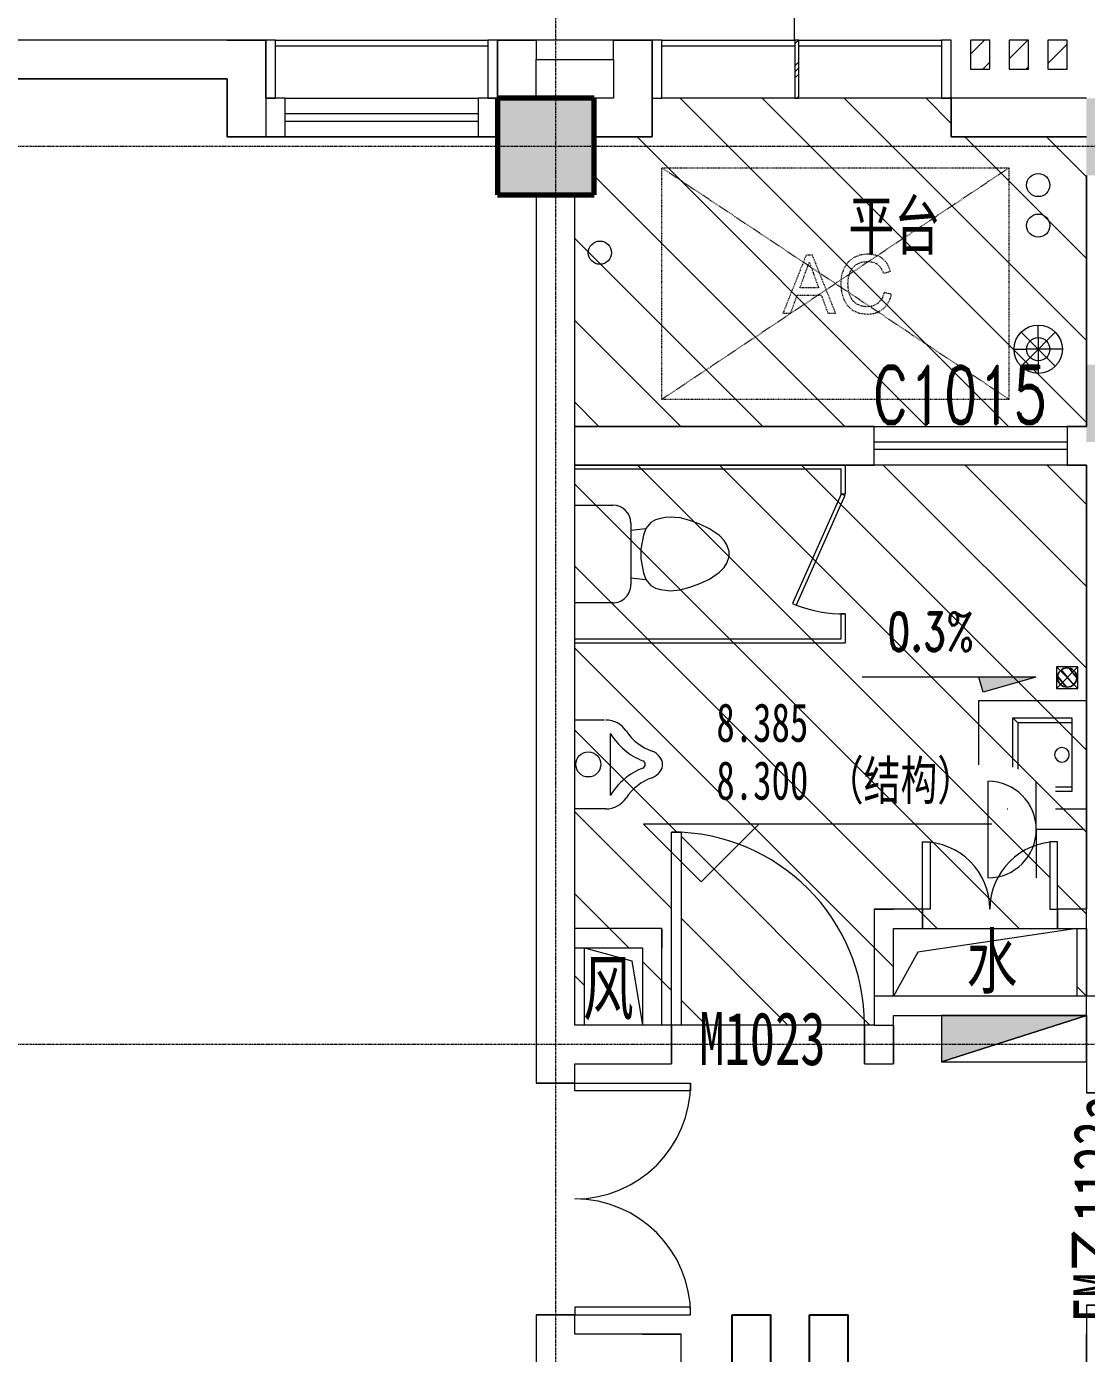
# Model space of a CAD drawing. Header units: millimetres. Extents: x 168964 to 234689, y -27981 to 8299.
# Drawn here: x 197041 to 202531, y -6250 to 621 of the extents above; entities that cross this region are included whole.
import ezdxf

# ---------------------------------------------------------------- set-up
doc = ezdxf.new("R2010")
doc.units = ezdxf.units.MM
for name, pattern in [('Dash_2_', [6.35, 3.175, -3.175]), ('划线', [6.35, 3.175, -3.175]), ('轴网线', [22.24, 12.7, -3.18, 3.18, -3.18])]:
    doc.linetypes.add(name, pattern=pattern)
for name, color, linetype, lineweight in [('A-____-NOTE-TEXT', 7, 'Continuous', 5), ('A-AREA-____-IDEN', 7, 'Continuous', 5), ('A-DETL-____-OTLN', 7, 'Continuous', 5), ('A-DETL-GENF-OTLN', 7, 'Continuous', 5), ('A-DOOR-____-IDEN', 7, 'Continuous', 5), ('A-GLAZ-____-IDEN', 7, 'Continuous', 5), ('A-GLAZ-CWMG-MCUT', 7, 'Continuous', 13), ('A-GLAZ-CWMG-OTLN', 7, 'Continuous', 5), ('A-WALL-____-IDEN', 7, 'Continuous', 5), ('A-WALL-____-MCUT', 7, 'Continuous', 13), ('A-WALL-____-OTLN', 7, 'Continuous', 13), ('E-CABL-TRAY-OTLN', 7, 'Continuous', 35), ('E-ELEC-FIXT-OTLN', 7, 'Continuous', 5), ('G-____-____-DIMS', 7, 'Continuous', 5), ('G-____-____-TEXT', 7, 'Continuous', 5), ('I-WALL-____-OTLN', 7, 'Continuous', 13), ('M-EQPM-____-HDLN', 7, '划线', 5), ('P-SANR-FIXT-HDLN', 7, '划线', 5), ('P-SANR-FIXT-OTLN', 7, 'Continuous', 5), ('Q-SPCQ-____-OTLN', 7, 'Continuous', 5), ('S-GRID-____-OTLN', 7, 'Continuous', 5)]:
    doc.layers.add(name, color=color, linetype=linetype, lineweight=lineweight)
for name, color, linetype, lineweight, true_color in [('A-DOOR-____-MCUT', 7, 'Continuous', 13, 0x00007f), ('A-FLOR-____-OTLN', 7, 'Continuous', 13, 0x007f00), ('A-FLOR-____-PATT', 7, 'Continuous', 13, 0x007f00), ('A-GLAZ-____-OTLN', 7, 'Continuous', 13, 0x00007f)]:
    doc.layers.add(name, color=color, linetype=linetype, lineweight=lineweight, true_color=true_color)
doc.styles.add('RomanD_1', font='romand__.ttf', dxfattribs={"width": 0.7, "height": 300})
doc.styles.add('RomanD_2', font='romand__.ttf', dxfattribs={"width": 0.7, "height": 200})
doc.styles.add('仿宋_2', font='', dxfattribs={"width": 0.7, "height": 250})
doc.styles.add('仿宋_3', font='', dxfattribs={"width": 0.7, "height": 275})
doc.styles.add('仿宋_4', font='', dxfattribs={"width": 0.7, "height": 200})
doc.styles.get('仿宋_2').set_extended_font_data('FangSong')
doc.styles.get('仿宋_3').set_extended_font_data('FangSong')
doc.styles.get('仿宋_4').set_extended_font_data('FangSong')

# ---------------------------------------------------------------- blocks, each defined once
blk = doc.blocks.new('TJ单扇平开门 - M1023-2001523-ELV_3F')
at = {"layer": 'A-DOOR-____-MCUT', "color": 251, "lineweight": 5, "true_color": 0x515151}
for p, q in [((450, -100), (500, -100)), ((450, -1100), (450, -100)), ((500, -100), (500, -1100)), ((500, -1100), (450, -1100))]:
    blk.add_line(p, q, dxfattribs=at)
at = {"layer": 'A-DOOR-____-MCUT', "color": 173, "lineweight": 5, "true_color": 0x5151be}
blk.add_arc((500, -100), 1000, 180, 270, dxfattribs=at)
blk = doc.blocks.new('矩形竖梃 - 50_300mm 长方形-V118-ELV_3F')
at = {"layer": 'A-GLAZ-CWMG-MCUT', "color": 251, "lineweight": 5, "true_color": 0x515151}
for p, q in [((-50, 300), (0, 300)), ((-50, 0), (-50, 300)), ((0, 300), (0, 0)), ((0, 0), (-50, 0))]:
    blk.add_line(p, q, dxfattribs=at)
blk = doc.blocks.new('矩形竖梃 - 50_300mm 长方形-V119-ELV_3F')
at = {"layer": 'A-GLAZ-CWMG-MCUT', "color": 251, "lineweight": 5, "true_color": 0x515151}
for p, q in [((0, 300), (-50, 300)), ((-50, 300), (-50, 0)), ((0, 0), (0, 300)), ((-50, 0), (0, 0))]:
    blk.add_line(p, q, dxfattribs=at)
blk = doc.blocks.new('矩形竖梃 - 30mm 正方形-2021529-ELV_3F')
at = {"layer": 'A-GLAZ-CWMG-OTLN', "color": 251, "true_color": 0x515151}
for p, q in [((165850, 550), (166540, 550)), ((166540, 520), (165850, 520))]:
    blk.add_line(p, q, dxfattribs=at)
blk = doc.blocks.new('矩形竖梃 - 30mm 正方形-2021532-ELV_3F')
at = {"layer": 'A-GLAZ-CWMG-OTLN', "color": 251, "true_color": 0x515151}
for p, q in [((166560, 550), (167300, 550)), ((167300, 520), (166560, 520))]:
    blk.add_line(p, q, dxfattribs=at)
blk = doc.blocks.new('左右推拉窗 - C1015-1399711-ELV_3F')
at = {"layer": 'A-GLAZ-____-OTLN', "color": 251, "lineweight": 5, "true_color": 0x515151}
for p, q in [((-490.5, -166.9), (-490.5, 33.1)), ((-490.5, 33.1), (509.5, 33.1)), ((509.5, 33.1), (509.5, -166.9)), ((-490.5, -46.9), (509.5, -46.9)), ((509.5, -86.9), (-490.5, -86.9)), ((509.5, -166.9), (-490.5, -166.9))]:
    blk.add_line(p, q, dxfattribs=at)
blk = doc.blocks.new('消火栓明装 - 消火栓明装-1641868-ELV_3F')
at = {"layer": 'A-DETL-GENF-OTLN', "true_color": 0x888888}
blk.add_hatch(color=252, dxfattribs=at).paths.add_polyline_path([(-375, -240), (375, 0), (-375, 0)], flags=0)
at = {"layer": 'A-DETL-GENF-OTLN', "color": 251, "true_color": 0x515151}
for p, q in [((375, 0), (-375, -240)), ((-375, -240), (375, 0)), ((375, 0), (-375, 0)), ((-375, 0), (-375, -240)), ((375, -240), (375, 0)), ((-375, -240), (375, -240))]:
    blk.add_line(p, q, dxfattribs=at)
blk = doc.blocks.new('矩形竖梃 - 100_100mm 木色铝方通-1971213-ELV_3F')
at = {"layer": 'A-GLAZ-CWMG-OTLN', "true_color": 0x515151}
h = blk.add_hatch(dxfattribs=at)
h.set_pattern_fill('FP_137', color=251, style=0, pattern_type=2)
h.set_pattern_definition([(315, (-167500.01, 549.98), (70.71068, 70.71068), [])])
h.paths.add_polyline_path([(50, 150), (50, 0), (-50, 0), (-50, 150)], flags=0)
at = {"layer": 'A-GLAZ-CWMG-MCUT', "color": 251, "lineweight": 5, "true_color": 0x515151}
for p, q in [((-50, 150), (50, 150)), ((-50, 0), (-50, 150)), ((50, 150), (50, 0)), ((50, 0), (-50, 0))]:
    blk.add_line(p, q, dxfattribs=at)
blk = doc.blocks.new('矩形竖梃 - 100_100mm 木色铝方通-V154-ELV_3F')
at = {"layer": 'A-GLAZ-CWMG-OTLN', "true_color": 0x515151}
h = blk.add_hatch(dxfattribs=at)
h.set_pattern_fill('FP_138', color=251, style=0, pattern_type=2)
h.set_pattern_definition([(315, (-167700.01, 549.98), (70.71068, 70.71068), [])])
h.paths.add_polyline_path([(50, 150), (50, 0), (-50, 0), (-50, 150)], flags=0)
at = {"layer": 'A-GLAZ-CWMG-MCUT', "color": 251, "lineweight": 5, "true_color": 0x515151}
for p, q in [((-50, 150), (50, 150)), ((-50, 0), (-50, 150)), ((50, 150), (50, 0)), ((50, 0), (-50, 0))]:
    blk.add_line(p, q, dxfattribs=at)
blk = doc.blocks.new('矩形竖梃 - 100_100mm 木色铝方通-V155-ELV_3F')
at = {"layer": 'A-GLAZ-CWMG-OTLN', "true_color": 0x515151}
h = blk.add_hatch(dxfattribs=at)
h.set_pattern_fill('FP_139', color=251, style=0, pattern_type=2)
h.set_pattern_definition([(315, (-167900.01, 549.98), (70.71068, 70.71068), [])])
h.paths.add_polyline_path([(50, 150), (50, 0), (-50, 0), (-50, 150)], flags=0)
at = {"layer": 'A-GLAZ-CWMG-MCUT', "color": 251, "lineweight": 5, "true_color": 0x515151}
for p, q in [((-50, 150), (50, 150)), ((-50, 0), (-50, 150)), ((50, 150), (50, 0)), ((50, 0), (-50, 0))]:
    blk.add_line(p, q, dxfattribs=at)
blk = doc.blocks.new('雨水斗 2d - 地漏 R100-669040-ELV_3F')
at = {"layer": 'Q-SPCQ-____-OTLN', "color": 251, "true_color": 0x515151}
for p, q in [((-42.4, 42.4), (-88.4, 88.4)), ((88.4, 88.4), (-42.4, -42.4)), ((0, 60), (0, 125)), ((-125, 0), (-60, 0)), ((125, 0), (-60, 0)), ((-42.4, 42.4), (88.4, -88.4)), ((0, 60), (0, -125)), ((-88.4, -88.4), (-42.4, -42.4))]:
    blk.add_line(p, q, dxfattribs=at)
for radius in [125, 60]:
    blk.add_circle((0, 0), radius, dxfattribs=at)
blk = doc.blocks.new('雨水管 2d - 地漏 R50-1793327-ELV_3F')
at = {"layer": 'Q-SPCQ-____-OTLN', "color": 251, "true_color": 0x515151}
blk.add_circle((0, 0), 60, dxfattribs=at)
blk = doc.blocks.new('矩形竖梃 - TJ隐框 20_250-1986348-ELV_3F')
at = {"layer": 'A-GLAZ-CWMG-OTLN', "true_color": 0x515151}
h = blk.add_hatch(dxfattribs=at)
h.set_pattern_fill('FP_171', color=251, style=0, pattern_type=2)
h.set_pattern_definition([(315, (-166550.01, 549.98), (88.38835, 88.38835), []), (315, (-166518.76, 549.98), (176.776695, 0), []), (315, (-166581.26, 549.98), (176.776695, 0), [])])
h.paths.add_polyline_path([(10, 300), (10, 0), (-10, 0), (-10, 300)], flags=0)
at = {"layer": 'A-GLAZ-CWMG-MCUT', "color": 251, "lineweight": 5, "true_color": 0x515151}
for p, q in [((-10, 300), (10, 300)), ((-10, 0), (-10, 300)), ((10, 300), (10, 0)), ((10, 0), (-10, 0))]:
    blk.add_line(p, q, dxfattribs=at)
blk = doc.blocks.new('矩形竖梃 - 50_300mm 长方形-V189-ELV_3F')
at = {"layer": 'A-GLAZ-CWMG-MCUT', "color": 251, "lineweight": 5, "true_color": 0x515151}
for p, q in [((-50, 0), (0, 0)), ((-50, -300), (-50, 0)), ((0, 0), (0, -300)), ((0, -300), (-50, -300))]:
    blk.add_line(p, q, dxfattribs=at)
blk = doc.blocks.new('矩形竖梃 - 50_300mm 长方形-V190-ELV_3F')
at = {"layer": 'A-GLAZ-CWMG-MCUT', "color": 251, "lineweight": 5, "true_color": 0x515151}
for p, q in [((0, 0), (-50, 0)), ((-50, 0), (-50, -300)), ((0, -300), (0, 0)), ((-50, -300), (0, -300))]:
    blk.add_line(p, q, dxfattribs=at)
blk = doc.blocks.new('矩形竖梃 - 30mm 正方形-1917557-ELV_3F')
at = {"layer": 'A-GLAZ-CWMG-OTLN', "color": 251, "true_color": 0x515151}
for p, q in [((163850, 520), (163850, 550)), ((163850, 550), (164950, 550)), ((164950, 550), (164950, 520)), ((164950, 520), (163850, 520))]:
    blk.add_line(p, q, dxfattribs=at)
blk = doc.blocks.new('TJ双扇平开门 - M1222-1543866-ELV_3F')
at = {"layer": 'A-DOOR-____-MCUT', "color": 251, "lineweight": 5, "true_color": 0x515151}
for p, q in [((-600, 100), (-600, 700)), ((-600, 700), (-560, 700)), ((-560, 700), (-560, 100)), ((600, 700), (560, 700)), ((560, 700), (560, 100)), ((600, 100), (600, 700)), ((-560, 100), (-600, 100)), ((560, 100), (600, 100))]:
    blk.add_line(p, q, dxfattribs=at)
at = {"layer": 'A-DOOR-____-MCUT', "color": 173, "lineweight": 5, "true_color": 0x5151be}
for centre, start, end in [((-600, 100), 0, 90), ((600, 100), 90, 180)]:
    blk.add_arc(centre, 600, start, end, dxfattribs=at)
blk = doc.blocks.new('TJ双扇平开门 - FMC0723-2632172-ELV_3F')
at = {"layer": 'A-DOOR-____-MCUT', "color": 251, "lineweight": 5, "true_color": 0x515151}
for p, q in [((-350, 50), (-350, 400)), ((-350, 400), (-310, 400)), ((-310, 400), (-310, 50)), ((350, 400), (310, 400)), ((310, 400), (310, 50)), ((350, 50), (350, 400)), ((-310, 50), (-350, 50)), ((310, 50), (350, 50))]:
    blk.add_line(p, q, dxfattribs=at)
at = {"layer": 'A-DOOR-____-MCUT', "color": 173, "lineweight": 5, "true_color": 0x5151be}
for centre, start, end in [((-350, 50), 0, 90), ((350, 50), 90, 180)]:
    blk.add_arc(centre, 350, start, end, dxfattribs=at)
blk = doc.blocks.new('TJ空调外机 - TJ空调外机1800_1200-1400100-ELV_3F')
at = {"layer": 'M-EQPM-____-HDLN', "color": 250, "linetype": 'Dash_2_', "true_color": 0x444444}
for p, q in [((900, 600), (-900, -600)), ((-900, 600), (900, -600)), ((-900, -600), (-900, 600)), ((-900, 600), (900, 600)), ((900, -600), (900, 600)), ((-151.6, 147.9), (-271.9, -153.4)), ((-119.6, 147.9), (-151.6, 147.9)), ((0.7, -153.4), (-119.6, 147.9)), ((130, 148.1), (95.4, 134.5)), ((167.8, 152.6), (130, 148.1)), ((209.1, 146.8), (167.8, 152.6)), ((227.1, 139.4), (209.1, 146.8)), ((243.3, 129.2), (227.1, 139.4)), ((-154.4, 59), (-135.6, 110.3)), ((-135.6, 110.3), (-114.5, 52.5)), ((44.7, 81.4), (31.3, 43.5)), ((66.3, 112.2), (44.7, 81.4)), ((95.4, 134.5), (66.3, 112.2)), ((74.1, 55.6), (87.2, 80)), ((87.2, 80), (107.4, 98.9)), ((107.4, 98.9), (134, 110.9)), ((134, 110.9), (166.4, 115)), ((166.4, 115), (194.4, 111.3)), ((194.4, 111.3), (217.3, 100.4)), ((217.3, 100.4), (235.1, 81.6)), ((235.1, 81.6), (248.2, 54.1)), ((257.4, 116.2), (243.3, 129.2)), ((269.2, 100.9), (257.4, 116.2)), ((285.8, 63.1), (269.2, 100.9)), ((-183.9, -21.6), (-154.4, 59)), ((-114.5, 52.5), (-87.3, -21.6)), ((31.3, 43.5), (26.9, -0.5)), ((64.5, -0.4), (66.9, 28)), ((66.9, 28), (74.1, 55.6)), ((248.2, 54.1), (285.8, 63.1)), ((-232.1, -153.4), (-197.7, -59.3)), ((-197.7, -59.3), (-73.6, -59.3)), ((-87.3, -21.6), (-183.9, -21.6)), ((-73.6, -59.3), (-39.1, -153.4)), ((26.9, -0.5), (30.8, -42.1)), ((30.8, -42.1), (42.6, -81)), ((67.4, -35.2), (64.5, -0.4)), ((75.9, -65.3), (67.4, -35.2)), ((90.4, -89.5), (75.9, -65.3)), ((252.9, -46.3), (240.7, -78.6)), ((290.5, -56), (252.9, -46.3)), ((283.1, -79.4), (290.5, -56)), ((42.6, -81), (62, -114.1)), ((62, -114.1), (88.6, -138.3)), ((111.3, -106.7), (90.4, -89.5)), ((136.3, -117), (111.3, -106.7)), ((163.3, -120.5), (136.3, -117)), ((194.7, -115.8), (163.3, -120.5)), ((220.9, -101.8), (194.7, -115.8)), ((240.7, -78.6), (220.9, -101.8)), ((228.9, -143.4), (245.9, -132)), ((245.9, -132), (260.8, -117.4)), ((260.8, -117.4), (273.2, -99.9)), ((273.2, -99.9), (283.1, -79.4)), ((-271.9, -153.4), (-232.1, -153.4)), ((-39.1, -153.4), (0.7, -153.4)), ((88.6, -138.3), (123.3, -153.2)), ((123.3, -153.2), (167, -158.1)), ((167, -158.1), (189.4, -156.5)), ((189.4, -156.5), (210.1, -151.6)), ((210.1, -151.6), (228.9, -143.4)), ((900, -600), (-900, -600))]:
    blk.add_line(p, q, dxfattribs=at)
blk = doc.blocks.new('TJ地漏 - TJ卫生间地漏-1319877-ELV_3F')
at = {"layer": 'P-SANR-FIXT-HDLN', "color": 250, "linetype": 'Continuous', "true_color": 0x444444}
for p, q in [((-56, -56), (56, 56)), ((56, -56), (-56, 56)), ((56, 56), (-56, 56)), ((-56, 56), (-56, -56)), ((56, -56), (56, 56)), ((-56, -56), (56, -56))]:
    blk.add_line(p, q, dxfattribs=at)
at = {"layer": 'P-SANR-FIXT-OTLN', "color": 160, "true_color": 0x4444ff}
for p, q in [((-9.5, -49.1), (-50, 0.2)), ((-6.9, -49.5), (-49.9, 2.9)), ((30.8, -39.4), (-32.6, 37.9)), ((49.5, -6.9), (2.9, 49.9)), ((49.8, -4.5), (5.3, 49.7))]:
    blk.add_line(p, q, dxfattribs=at)
blk.add_circle((0, 0), 50, dxfattribs=at)
at = {"layer": 'P-SANR-FIXT-OTLN', "color": 250, "true_color": 0x444444}
for start, end in [(90, 270), (270, 90)]:
    blk.add_arc((0, 0), 50, start, end, dxfattribs=at)
blk = doc.blocks.new('TJ洗脸盆-矩形 - 560 mmx560 mm-866088-ELV_3F')
at = {"layer": 'P-SANR-FIXT-OTLN', "color": 250, "true_color": 0x444444}
for p, q in [((167490, -2870), (167490, -3202.6)), ((168050, -2870), (167490, -2870)), ((168050, -3430), (168050, -2870)), ((167668.8, -2959.5), (167973.8, -2959.5)), ((167668.8, -3214.1), (167668.8, -2959.5)), ((167668.8, -2959.5), (167694.2, -2984.9)), ((167973.8, -2984.9), (167694.2, -2984.9)), ((167694.2, -2984.9), (167694.2, -3224.6)), ((167973.8, -2959.5), (167973.8, -3340.5)), ((167890, -3315.1), (167973.8, -3315.1)), ((167973.8, -3340.5), (167890, -3340.5)), ((167640, -3430), (167643.1, -3430)), ((167890, -3430), (168050, -3430))]:
    blk.add_line(p, q, dxfattribs=at)
for start, end in [(90, 270), (270, 90)]:
    blk.add_arc((167923, -3150), 38.1, start, end, dxfattribs=at)
blk = doc.blocks.new('TJ小便器-壁挂式 - 标准-869850-ELV_3F')
at = {"layer": 'A-DETL-GENF-OTLN', "color": 250, "true_color": 0x444444}
for p, q in [((165553.2, -2970), (165400, -2970)), ((165400, -3430), (165400, -2970)), ((165585, -3360), (165585, -3040)), ((165561.2, -3430), (165400, -3430))]:
    blk.add_line(p, q, dxfattribs=at)
blk.add_circle((165470, -3200), 65, dxfattribs=at)
for centre, radius, start, end in [((165561.2, -3095), 125, 33.3897, 90), ((165875.5, -2866.2), 338.5, 210.89349, 248.60828), ((165889.6, -2878.5), 268.3, 213.3897, 250.50602), ((165770, -3216.3), 90, 36.06567, 70.50602), ((165875.5, -3533.8), 338.5, 111.39172, 149.10651), ((165744.7, -3200), 20, 291.39172, 68.60828), ((165792.4, -3200), 62.3, 323.93433, 36.06567), ((165889.6, -3521.5), 268.3, 109.49398, 146.6103), ((165770, -3183.7), 90, 289.49398, 323.93433), ((165561.2, -3305), 125, 270, 326.6103)]:
    blk.add_arc(centre, radius, start, end, dxfattribs=at)
blk = doc.blocks.new('单个座便器隔间 - 单个座便器隔间-1853707-ELV_3F')
at = {"layer": 'P-SANR-FIXT-OTLN', "color": 250, "true_color": 0x444444}
for p, q in [((-10, 0), (-10, 1400)), ((-10, 1400), (140, 1400)), ((10, 0), (10, 1380)), ((140, 1380), (10, 1380)), ((140, 1400), (140, 1380)), ((148.1, 1398.3), (140, 1380)), ((140, 1380), (706.4, 1127.8)), ((148.1, 1398.3), (714.5, 1146.1)), ((760, 1400), (910, 1400)), ((760, 1400), (760, 1380)), ((890, 1380), (760, 1380)), ((890, 0), (890, 1380)), ((910, 0), (910, 1400)), ((706.4, 1127.8), (714.5, 1146.1)), ((380.4, 774.1), (355, 748.7)), ((402.4, 786.8), (380.4, 774.1)), ((437.3, 799.5), (402.4, 786.8)), ((462.7, 799.5), (437.3, 799.5)), ((497.6, 786.8), (462.7, 799.5)), ((519.6, 774.1), (497.6, 786.8)), ((545, 748.7), (519.6, 774.1)), ((319.8, 697.9), (296.1, 647.1)), ((355, 748.7), (319.8, 697.9)), ((580.2, 697.9), (545, 748.7)), ((603.9, 647.1), (580.2, 697.9)), ((296.1, 647.1), (277.6, 596.3)), ((622.4, 596.3), (603.9, 647.1)), ((277.6, 596.3), (263.9, 545.3)), ((636.1, 545.3), (622.4, 596.3)), ((263.9, 545.3), (259.5, 494.7)), ((259.5, 494.7), (261.7, 469.4)), ((640.5, 494.7), (636.1, 545.3)), ((638.3, 469.4), (640.5, 494.7)), ((261.7, 469.4), (266.2, 443.9)), ((266.2, 443.9), (273, 418.5)), ((273, 418.5), (287.4, 393.1)), ((612.6, 393.1), (627, 418.5)), ((627, 418.5), (633.8, 443.9)), ((633.8, 443.9), (638.3, 469.4)), ((287.4, 393.1), (317.7, 367.7)), ((317.7, 367.7), (352.6, 355)), ((326.5, 290.9), (317.7, 367.7)), ((352.6, 355), (424.6, 342.3)), ((475.4, 342.3), (547.4, 355)), ((547.4, 355), (582.3, 367.7)), ((573.5, 290.9), (582.3, 367.7)), ((582.3, 367.7), (612.6, 393.1)), ((291.3, 290.9), (608.8, 290.9)), ((424.6, 342.3), (475.4, 342.3)), ((196.6, 0), (196.6, 196.2)), ((703.4, 196.2), (703.4, 0)), ((703.4, 0), (196.6, 0))]:
    blk.add_line(p, q, dxfattribs=at)
for centre, radius, start, end in [((88.8, 1389.2), 671.3, 338.77043, 0.92479), ((291.3, 196.2), 94.6, 90, 180), ((608.8, 196.2), 94.6, 360, 90)]:
    blk.add_arc(centre, radius, start, end, dxfattribs=at)
blk = doc.blocks.new('高程点 - 相对高程点-103621-ELV_3F')
at = {"layer": 'G-____-____-DIMS', "color": 160, "lineweight": 13, "true_color": 0x4444ff}
for p, q in [((15.062, 2.987), (-2.987, 2.987)), ((0, 0), (-2.987, 2.987)), ((0, 0), (2.987, 2.987))]:
    blk.add_line(p, q, dxfattribs=at)
blk = doc.blocks.new('TJ符号_排水箭头_小 - 排水箭头 小-2094220-ELV_3F')
at = {"layer": 'A-____-NOTE-TEXT', "true_color": 0x757575}
blk.add_hatch(color=8, dxfattribs=at).paths.add_polyline_path([(2.73, 0.78), (2.953, 0), (0, 0)], flags=0)
at = {"layer": 'A-____-NOTE-TEXT', "color": 160, "lineweight": 13, "true_color": 0x4444ff}
for p, q in [((0, 0), (2.73, 0.78)), ((2.73, 0.78), (2.953, 0)), ((0, 0), (9, 0))]:
    blk.add_line(p, q, dxfattribs=at)
blk = doc.blocks.new('YXQH_AR_B9-20_rvt-2-ELV_3F')
at = {"layer": 'A-DETL-GENF-OTLN', "true_color": 0xa1a1a1}
h = blk.add_hatch(dxfattribs=at)
h.set_pattern_fill('FP_181', color=253, style=0, pattern_type=2)
h.set_pattern_definition([(7.754, (-466.58, -204.02), (12.15805, 332.8942), [3.353, -1548.768]), (7.754, (776.34, 218.05), (12.15805, 332.8942), [3.353, -1548.768]), (9.74, (363.8, 116.2), (0.0001, 1266.291), [3.353, -588.363]), (9.74, (339.6, 204.2), (0.0001, 1266.291), [3.353, -588.363]), (68.882, (225.66, -61.6), (-140.1373, 1041.8589), [3.353, -1089.337]), (68.882, (129, -106.5), (-140.1373, 1041.8589), [3.353, -1089.337]), (56.297, (-51.2, 131.2), (-734.4827, 622.86), [3.353, -470.742]), (56.297, (137.8, 331.9), (-734.4827, 622.86), [3.353, -470.742]), (137.416, (187.59, 94.08), (-3935.054568, 3543.459496), [73.913, -9804.313]), (8.512, (90.05, 79.41), (3117.572636, 564.982686), [98.632, -5356.38]), (236.294, (133.21, 144.14), (-4467.173774, -6768.804336), [77.802, -13192.636]), (128.267, (122.16, 220.01), (-6131.736673, 7665.37486), [53.462, -17810.517]), (9.74, (48.62, 207.58), (3069.14795, 643.06413), [74.582, -10350.37]), (233.414, (89.018, 261.96), (-20834.0959632, -28103.0884394), [67.74, -56173.655]), (67.8, (40.48, -52.28), (439.74679, 1441.63531), [50.851, -3807.912]), (307.846, (0, 0), (856.01581, -814.9391), [66.124, -2950.443]), (45, (0, 0), (-176.7767, 176.7767), []), (355, (0, 0), (578.509, 689.44), [60, -660]), (7.754, (0, 0), (12.15805, 332.8942), [3.353, -1548.768]), (7.754, (517.27, 396.9), (12.15805, 332.8942), [3.353, -1548.768]), (7.754, (1048.8, 804.78), (12.15805, 332.8942), [3.353, -1548.768]), (9.74, (-323, 0), (0.0001, 1266.291), [3.353, -588.363]), (9.74, (-83.4, -219.6), (0.0001, 1266.291), [3.353, -588.363]), (9.74, (298.5, -569.5), (0.0001, 1266.291), [3.353, -588.363]), (68.882, (645.7, -553.4), (-140.1373, 1041.8589), [3.353, -1089.337]), (68.882, (-12.15, -134.3), (-140.1373, 1041.8589), [3.353, -1089.337]), (68.882, (-223, 0), (-140.1373, 1041.8589), [3.353, -1089.337]), (56.297, (0, 0), (-734.4827, 622.86), [3.353, -470.742]), (56.297, (378.7, 49.9), (-734.4827, 622.86), [3.353, -470.742]), (56.297, (1010.3, 133), (-734.4827, 622.86), [3.353, -470.742])])
h.paths.add_polyline_path([(182950, -17650), (182950, -17150), (182450, -17150), (182450, -17650)], flags=0)
h.paths.add_polyline_path([(159500, -17650), (159500, -17200), (159050, -17200), (159050, -17650)], flags=0)
h.paths.add_polyline_path([(165600, -17650), (165600, -17050), (165000, -17050), (165000, -17650)], flags=0)
h.paths.add_polyline_path([(173700, -17650), (174300, -17650), (174300, -17050), (173700, -17050)], flags=0)
h.paths.add_polyline_path([(171250, -9250), (171250, -8750), (170750, -8750), (170750, -9250)], flags=0)
h.paths.add_polyline_path([(176300, -9050), (176800, -9050), (176800, -8500), (176300, -8500)], flags=0)
h.paths.add_polyline_path([(165000, -9000), (165500, -9000), (165500, -8500), (165000, -8500)], flags=0)
h.paths.add_polyline_path([(182500, -8950), (183000, -8950), (183000, -8450), (182500, -8450)], flags=0)
h.paths.add_polyline_path([(156850, -8950), (156850, -8450), (156350, -8450), (156350, -8950)], flags=0)
h.paths.add_polyline_path([(182550, -7000), (182950, -7000), (182950, -6500), (182550, -6500)], flags=0)
h.paths.add_polyline_path([(168050, -1530), (168250, -1530), (168250, -1130), (168050, -1130)], flags=0)
h.paths.add_polyline_path([(171100, -1530), (171100, -1130), (170900, -1130), (170900, -1530)], flags=0)
h.paths.add_polyline_path([(173950, -1530), (173950, -1130), (173750, -1130), (173750, -1530), (173792.8, -1530)], flags=0)
h.paths.add_polyline_path([(176800, -350), (176800, 250), (176200, 250), (176200, -350)], flags=0)
h.paths.add_polyline_path([(165000, -250), (165500, -250), (165500, 250), (165000, 250)], flags=0)
h.paths.add_polyline_path([(156850, -250), (156850, 250), (156350, 250), (156350, -250)], flags=0)
h.paths.add_polyline_path([(173950, -150), (173950, 250), (173750, 250), (173750, -150), (173792.8, -150)], flags=0)
h.paths.add_polyline_path([(168250, -150), (168250, 250), (168050, 250), (168050, -150)], flags=0)
h.paths.add_polyline_path([(170900, -150), (171100, -150), (171100, 250), (170900, 250)], flags=0)
at = {"layer": 'A-FLOR-____-PATT', "lineweight": 5, "true_color": 0xa3a3a3}
h = blk.add_hatch(dxfattribs=at)
h.set_pattern_fill('FP_2', color=253, style=0, pattern_type=2)
h.set_pattern_definition([(135, (0, 0), (-212.13203, -212.13203), [])])
h.paths.add_polyline_path([(165450, -4550), (165450, -4150), (165750, -4150), (165750, -4550), (165900, -4550), (165900, -3550), (165950, -3550), (165950, -4550), (166950, -4550), (166950, -4400), (167050, -4400), (167050, -4050), (168000, -4050), (168000, -4400), (168050, -4400), (168050, -1650), (165400, -1650), (165400, -4550)], flags=0)
h.paths.add_polyline_path([(175075, -4550), (176025, -4550), (176025, -3550), (176075, -3550), (176075, -4550), (176200, -4550), (176200, -4150), (176500, -4150), (176500, -4550), (176600, -4550), (176600, -1650), (173950, -1650), (173950, -4400), (174000, -4400), (174000, -4050), (174950, -4050), (174950, -4400), (175050, -4400), (175050, -4550)], flags=0)
h.paths.add_polyline_path([(167860, -3950), (167860, -3600), (167900, -3600), (167900, -3950)], flags=0)
h.paths.add_polyline_path([(174100, -3950), (174100, -3600), (174140, -3600), (174140, -3950)], flags=0)
h.paths.add_polyline_path([(174800, -3950), (174760, -3950), (174760, -3600), (174800, -3600), (174800, -3690)], flags=0)
h.paths.add_polyline_path([(167240, -3950), (167200, -3950), (167200, -3600), (167240, -3600)], flags=0)
h.paths.add_polyline_path([(168050, -1450), (168050, 50), (167350, 50), (167349.8, 250), (165800, 250), (165800, 50), (165500, 50), (165500, -250), (165400, -250), (165400, -1450), (167950, -1450)], flags=0)
h.paths.add_polyline_path([(176600, -1450), (176600, -350), (176200, -350), (176200, 250), (174650, 250), (174650, 50), (173950, 50), (173950, -1450), (175462.3, -1450)], flags=0)
at = {"color": 251, "lineweight": 5, "true_color": 0x515151}
for p, q in [((168000, -4050), (167176.1, -4172.6)), ((165450, -4150), (165695, -4217.6)), ((167176.1, -4172.6), (167050, -4400)), ((165695, -4217.6), (165750, -4550))]:
    blk.add_line(p, q, dxfattribs=at)
at = {"layer": 'A-DETL-____-OTLN', "color": 160, "lineweight": 70, "true_color": 0x4444ff}
for p, q in [((165500, 250), (165000, 250)), ((165000, 250), (165000, -250)), ((165500, -250), (165500, 250)), ((165000, -250), (165500, -250))]:
    blk.add_line(p, q, dxfattribs=at)
at = {"layer": 'A-FLOR-____-OTLN', "color": 8, "lineweight": 5, "true_color": 0x7f7f7f}
for p, q in [((163600, 350), (156550, 350)), ((163600, 50), (163600, 350)), ((165800, 250), (165800, 50)), ((166540, 250), (165850, 250)), ((167300, 250), (166560, 250)), ((167350, 250), (167300, 250)), ((167350, 50), (167350, 250)), ((163900, 50), (163600, 50)), ((164900, 50), (163900, 50)), ((165000, 50), (164900, 50)), ((165800, 50), (165500, 50)), ((168050, 50), (167350, 50)), ((168050, -1130), (168050, -150)), ((165400, -1450), (165400, -250)), ((168050, -1450), (168050, -1130)), ((165400, -1650), (165400, -1450)), ((165400, -1450), (166950, -1450)), ((167950, -1450), (168050, -1450)), ((165400, -4050), (165400, -1650)), ((166950, -1650), (165400, -1650)), ((168050, -1650), (167950, -1650)), ((168050, -3950), (168050, -1650)), ((168050, -4050), (168050, -3950)), ((165400, -4150), (165400, -4050)), ((167050, -4400), (167050, -4050)), ((167050, -4050), (167200, -4050)), ((167200, -4050), (167900, -4050)), ((167900, -4050), (168000, -4050)), ((168000, -4050), (168000, -4400)), ((168050, -4400), (168050, -4050)), ((165400, -4550), (165400, -4150)), ((165450, -4550), (165450, -4150)), ((165450, -4150), (165750, -4150)), ((165750, -4150), (165750, -4550)), ((168250, -4400), (166950, -4400)), ((166950, -4400), (166950, -4550)), ((165750, -4550), (165400, -4550)), ((165850, -4550), (165750, -4550)), ((165950, -4550), (165850, -4550)), ((166900, -4550), (165950, -4550)), ((166950, -4550), (166900, -4550))]:
    blk.add_line(p, q, dxfattribs=at)
at = {"layer": 'A-WALL-____-IDEN', "color": 160, "lineweight": 13, "true_color": 0x4444ff}
blk.add_line((166538.6, 550), (166538.6, 1571.3), dxfattribs=at)
at = {"layer": 'A-WALL-____-MCUT', "color": 251, "lineweight": 5, "true_color": 0x515151}
for p, q in [((163600, 550), (156050, 550)), ((163800, 550), (163600, 550)), ((163800, 250), (163800, 550)), ((165000, 550), (165000, 250)), ((165200, 550), (165000, 550)), ((165600, 550), (165200, 550)), ((165200, 550), (165200, 450)), ((165800, 550), (165600, 550)), ((165600, 450), (165600, 550)), ((165800, 50), (165800, 550)), ((165200, 250), (165200, 450)), ((165200, 450), (165600, 450)), ((165600, 450), (165600, 250)), ((156550, 350), (163600, 350)), ((163600, 350), (163600, 50)), ((163900, 250), (163800, 250)), ((163800, 250), (163800, 50)), ((165000, 250), (164900, 250)), ((165600, 250), (165500, 250)), ((168050, 250), (167350, 250)), ((167350, 250), (167350, 50)), ((163600, 50), (163800, 50)), ((163800, 50), (163900, 50)), ((164900, 50), (165000, 50)), ((165500, 50), (165600, 50)), ((165600, 50), (165800, 50)), ((167350, 50), (168050, 50)), ((168050, -150), (168050, -1130)), ((165200, -250), (165200, -4550)), ((165400, -1450), (165400, -250)), ((166950, -1450), (165400, -1450)), ((168050, -1450), (167950, -1450)), ((165400, -1650), (166950, -1650)), ((165400, -4050), (165400, -1650)), ((167950, -1650), (168050, -1650)), ((168050, -1650), (168050, -3950)), ((166950, -3950), (166950, -4550)), ((167050, -3950), (166950, -3950)), ((167200, -3950), (167050, -3950)), ((167200, -4050), (167200, -3950)), ((168050, -3950), (167900, -3950)), ((167900, -3950), (167900, -4050)), ((168050, -4050), (168050, -3950)), ((165850, -4050), (165400, -4050)), ((165850, -4150), (165850, -4050)), ((167050, -4400), (167050, -4050)), ((167050, -4050), (167200, -4050)), ((167900, -4050), (168050, -4050)), ((168050, -4050), (168050, -4400)), ((165400, -4150), (165750, -4150)), ((165400, -4550), (165400, -4150)), ((165750, -4150), (165750, -4550)), ((165850, -4550), (165850, -4150)), ((168050, -4400), (167050, -4400)), ((168050, -4500), (168050, -4400)), ((167050, -4550), (167050, -4500)), ((167050, -4500), (168050, -4500)), ((168050, -4500), (168050, -4900)), ((165200, -4550), (165200, -4850)), ((165750, -4550), (165400, -4550)), ((165900, -4550), (165850, -4550)), ((165900, -4750), (165900, -4550)), ((166950, -4550), (166900, -4550)), ((166900, -4550), (166900, -4750)), ((166950, -4550), (167050, -4550)), ((167050, -4750), (167050, -4550)), ((165400, -4750), (165900, -4750)), ((165400, -4850), (165400, -4750)), ((166900, -4750), (167050, -4750)), ((165200, -4850), (165400, -4850)), ((168050, -4900), (168250, -4900)), ((168250, -6000), (168050, -6000)), ((168050, -6000), (168050, -6150)), ((165400, -6050), (165200, -6050)), ((165200, -6050), (165200, -6350)), ((165400, -6150), (165400, -6050)), ((165750, -6150), (165400, -6150)), ((165950, -6150), (165750, -6150)), ((165950, -11500), (165950, -6150)), ((168050, -6150), (168050, -6350))]:
    blk.add_line(p, q, dxfattribs=at)
at = {"layer": 'A-WALL-____-OTLN', "color": 251, "lineweight": 5, "true_color": 0x515151}
for p, q in [((163600, 550), (156050, 550)), ((163600, 550), (163800, 550)), ((165000, 550), (165000, 250)), ((165000, 550), (165200, 550)), ((165600, 550), (165200, 550)), ((165600, 550), (165800, 550)), ((165800, 250), (165800, 550)), ((165200, 250), (165200, 450)), ((165200, 450), (165600, 450)), ((165600, 450), (165600, 250)), ((156550, 350), (163600, 350)), ((163600, 350), (163600, 50)), ((163850, 250), (163800, 250)), ((163900, 250), (163850, 250)), ((164950, 250), (164900, 250)), ((165000, 250), (164950, 250)), ((165445.7, 250), (165200, 250)), ((165600, 250), (165500, 250)), ((165800, 50), (165800, 250)), ((168050, 250), (167350, 250)), ((167350, 50), (167350, 250)), ((163800, 50), (163600, 50)), ((163800, 50), (163900, 50)), ((163900, 50), (164900, 50)), ((164900, 50), (165000, 50)), ((165500, 50), (165600, 50)), ((165800, 50), (165600, 50)), ((167350, 50), (168050, 50)), ((168050, -150), (168050, -1130)), ((165200, -250), (165200, -4550)), ((165400, -1450), (165400, -250)), ((168050, -1130), (168050, -1450)), ((166950, -1450), (165400, -1450)), ((166950, -1650), (166950, -1450)), ((168050, -1450), (167950, -1450)), ((165400, -1650), (166950, -1650)), ((165400, -4050), (165400, -1650)), ((167950, -1650), (168050, -1650)), ((168050, -1650), (168050, -3950)), ((165850, -4050), (165400, -4050)), ((165850, -4050), (165850, -4150)), ((168050, -4050), (168050, -4400)), ((165400, -4150), (165750, -4150)), ((165400, -4550), (165400, -4150)), ((165750, -4150), (165750, -4550)), ((165850, -4550), (165850, -4150)), ((165200, -4550), (165200, -4850)), ((165750, -4550), (165400, -4550)), ((165900, -4550), (165850, -4550)), ((165900, -4550), (165900, -4750)), ((166950, -4550), (166900, -4550)), ((166900, -4750), (166900, -4550)), ((167050, -4550), (167050, -4750)), ((168050, -4740), (168050, -4900)), ((165400, -4750), (165900, -4750)), ((165400, -4850), (165400, -4750)), ((166900, -4750), (167050, -4750)), ((165400, -4850), (165200, -4850)), ((168250, -4900), (168050, -4900)), ((168050, -6000), (168250, -6000)), ((168050, -6000), (168050, -6150)), ((165200, -6050), (165400, -6050)), ((165200, -6050), (165200, -6350)), ((165400, -6150), (165400, -6050)), ((165750, -6150), (165400, -6150)), ((165750, -6150), (165950, -6150)), ((165950, -11500), (165950, -6150)), ((168050, -6350), (168050, -6150))]:
    blk.add_line(p, q, dxfattribs=at)
at = {"layer": 'I-WALL-____-OTLN', "color": 251, "lineweight": 5, "true_color": 0x515151}
for p, q in [((166950, -3950), (166950, -4550)), ((166950, -3950), (167050, -3950)), ((167200, -3950), (167050, -3950)), ((167200, -3950), (167200, -4050)), ((168050, -3950), (167900, -3950)), ((167900, -4050), (167900, -3950)), ((167050, -4400), (167050, -4050)), ((167050, -4050), (167200, -4050)), ((167900, -4050), (168050, -4050)), ((168050, -4400), (167050, -4400)), ((167050, -4550), (167050, -4500)), ((167050, -4500), (167300, -4500))]:
    blk.add_line(p, q, dxfattribs=at)
at = {"layer": 'S-GRID-____-OTLN', "color": 160, "linetype": '轴网线', "true_color": 0x4444ff}
for p, q in [((165300, 7499.5), (165300, -27181.2)), ((199020.5, 0), (148525.8, 0)), ((199020.5, -4650), (148525.8, -4650))]:
    blk.add_line(p, q, dxfattribs=at)
at = {"color": 251, "lineweight": 5, "true_color": 0x515151, "extrusion": (0, 0, -1)}
blk.add_blockref('矩形竖梃 - 50_300mm 长方形-V189-ELV_3F', (-163800, 550), dxfattribs=at)
at = {"color": 251, "lineweight": 5, "true_color": 0x515151}
for name, p in [('矩形竖梃 - 30mm 正方形-1917557-ELV_3F', (0, 0)), ('矩形竖梃 - 50_300mm 长方形-V190-ELV_3F', (165000, 550)), ('矩形竖梃 - 30mm 正方形-2021529-ELV_3F', (0, 0)), ('矩形竖梃 - 30mm 正方形-2021532-ELV_3F', (0, 0)), ('左右推拉窗 - C1015-1399711-ELV_3F', (164390.5, 216.9)), ('雨水斗 2d - 地漏 R100-669040-ELV_3F', (167800, -1050)), ('TJ双扇平开门 - FMC0723-2632172-ELV_3F', (167550, -4000)), ('消火栓明装 - 消火栓明装-1641868-ELV_3F', (167675, -4500))]:
    blk.add_blockref(name, p, dxfattribs=at)
for name, p, rotation in [('矩形竖梃 - 50_300mm 长方形-V119-ELV_3F', (165800, 550), 180), ('雨水管 2d - 地漏 R50-1793327-ELV_3F', (167800, -200), 89.9999999999999), ('雨水管 2d - 地漏 R50-1793327-ELV_3F', (167800, -410), 89.9999999999999), ('雨水管 2d - 地漏 R50-1793327-ELV_3F', (165530, -550), 89.9999999999999), ('左右推拉窗 - C1015-1399711-ELV_3F', (167459.5, -1616.9), 180), ('TJ单扇平开门 - M1023-2001523-ELV_3F', (166400, -4650), 180), ('TJ双扇平开门 - M1222-1543866-ELV_3F', (165300, -5450), 270)]:
    blk.add_blockref(name, p, dxfattribs=dict(at, rotation=rotation))
at = {"color": 251, "lineweight": 5, "true_color": 0x515151, "extrusion": (0, 0, -1), "rotation": 180}
for name, p in [('矩形竖梃 - TJ隐框 20_250-1986348-ELV_3F', (-166550, 550)), ('矩形竖梃 - 50_300mm 长方形-V118-ELV_3F', (-167350, 550)), ('矩形竖梃 - 100_100mm 木色铝方通-1971213-ELV_3F', (-167500, 550)), ('矩形竖梃 - 100_100mm 木色铝方通-V154-ELV_3F', (-167700, 550)), ('矩形竖梃 - 100_100mm 木色铝方通-V155-ELV_3F', (-167900, 550))]:
    blk.add_blockref(name, p, dxfattribs=at)
at = {"color": 250, "lineweight": 80, "true_color": 0x444444}
for name, p in [('TJ空调外机 - TJ空调外机1800_1200-1400100-ELV_3F', (166750, -710)), ('TJ洗脸盆-矩形 - 560 mmx560 mm-866088-ELV_3F', (0, 0)), ('TJ小便器-壁挂式 - 标准-869850-ELV_3F', (0, 0))]:
    blk.add_blockref(name, p, dxfattribs=at)
for name, p, rotation in [('单个座便器隔间 - 单个座便器隔间-1853707-ELV_3F', (165400, -1660), 269.9999999999997), ('TJ地漏 - TJ卫生间地漏-1319877-ELV_3F', (167950, -2750), 180)]:
    blk.add_blockref(name, p, dxfattribs=dict(at, rotation=rotation))
at = {"color": 250, "lineweight": 5, "true_color": 0x444444, "xscale": 100, "yscale": 100, "zscale": 100, "rotation": 180}
blk.add_blockref('TJ符号_排水箭头_小 - 排水箭头 小-2094220-ELV_3F', (167787.5, -2748.4), dxfattribs=at)
at = {"color": 250, "lineweight": 5, "true_color": 0x444444, "xscale": 99.99999999999993, "yscale": 99.99999999999993, "zscale": 99.99999999999993}
blk.add_blockref('高程点 - 相对高程点-103621-ELV_3F', (166054.2, -3808.2), dxfattribs=at)
at = {"layer": 'A-____-NOTE-TEXT', "color": 250, "true_color": 0x444444, "insert": (167017.9, -2412.7), "char_height": 200, "width": 611.688, "attachment_point": 1, "style": 'RomanD_2'}
blk.add_mtext('0.3%', dxfattribs=at)
at = {"layer": 'A-AREA-____-IDEN', "color": 250, "true_color": 0x444444, "char_height": 275, "width": 347.932, "attachment_point": 1, "style": '仿宋_3'}
for s, insert in [('\\f仿宋|b0|i0|c134|p49|;\\W.7;水', (167429.1, -4081.9)), ('\\f仿宋|b0|i0|c134|p49|;\\W.7;风', (165442.3, -4219.9))]:
    blk.add_mtext(s, dxfattribs=dict(at, insert=insert))
at = {"layer": 'A-DOOR-____-IDEN', "color": 250, "true_color": 0x444444, "insert": (166044.1, -4481.8), "char_height": 275, "width": 869.831, "attachment_point": 1, "style": '仿宋_3'}
blk.add_mtext('M1023', dxfattribs=at)
at = {"layer": 'A-DOOR-____-IDEN', "color": 250, "true_color": 0x444444, "insert": (167981.8, -6092.9), "char_height": 275, "width": 1565.696, "attachment_point": 1, "rotation": 90, "style": '仿宋_3'}
blk.add_mtext('FM乙1123a', dxfattribs=at)
at = {"layer": 'A-GLAZ-____-IDEN', "color": 250, "true_color": 0x444444, "insert": (166940, -1136.5), "char_height": 300, "width": 1217.763, "attachment_point": 1, "style": 'RomanD_1'}
blk.add_mtext('C1015', dxfattribs=at)
at = {"layer": 'G-____-____-DIMS', "color": 250, "true_color": 0x444444, "insert": (166133.2, -2883), "char_height": 200, "width": 1730.384, "attachment_point": 1, "line_spacing_factor": 0.898273, "style": '仿宋_4'}
blk.add_mtext('8.385\\P8.300 （结构）', dxfattribs=at)
at = {"layer": 'G-____-____-TEXT', "color": 250, "true_color": 0x444444, "insert": (166816.6, -283.4), "char_height": 250, "width": 628.523, "attachment_point": 1, "style": '仿宋_2'}
blk.add_mtext('平台', dxfattribs=at)
blk = doc.blocks.new('YXQH_ELV_B_rvt-2-ELV_3F')
at = {"layer": 'E-CABL-TRAY-OTLN', "color": 150, "lineweight": 25, "true_color": 0x0080ff}
for p, q in [((166215, -6050), (166415, -6050)), ((166215, -10826.4), (166215, -6050)), ((166415, -10826.4), (166415, -6050))]:
    blk.add_line(p, q, dxfattribs=at)
at = {"layer": 'E-CABL-TRAY-OTLN', "color": 216, "lineweight": 25, "true_color": 0x800080}
for p, q in [((166615, -6050), (166815, -6050)), ((166615, -10426.4), (166615, -6050)), ((166815, -10426.4), (166815, -6050))]:
    blk.add_line(p, q, dxfattribs=at)
blk = doc.blocks.new('防溅插座 - 标准-2601910-ELV_3F')
at = {"layer": 'A-DETL-GENF-OTLN'}
for p, q in [((0, 250), (-250, 250)), ((0, 250), (250, 250)), ((0, 0), (0, 250))]:
    blk.add_line(p, q, dxfattribs=at)
for start, end in [(180, 270), (270, 360)]:
    blk.add_arc((0, 500), 250, start, end, dxfattribs=at)
at = {"layer": 'E-ELEC-FIXT-OTLN'}
blk.add_line((-250, 500), (250, 500), dxfattribs=at)

msp = doc.modelspace()

# ---------------------------------------------------------------- block references
at = {"lineweight": 5}
for name in ['YXQH_AR_B9-20_rvt-2-ELV_3F', 'YXQH_ELV_B_rvt-2-ELV_3F']:
    msp.add_blockref(name, (34480.9, 0), dxfattribs=at)
at = {"layer": 'E-ELEC-FIXT-OTLN', "rotation": 89.99999999999982}
msp.add_blockref('防溅插座 - 标准-2601910-ELV_3F', (202520.9, -3537.2), dxfattribs=at)

doc.saveas('drawing.dxf')
